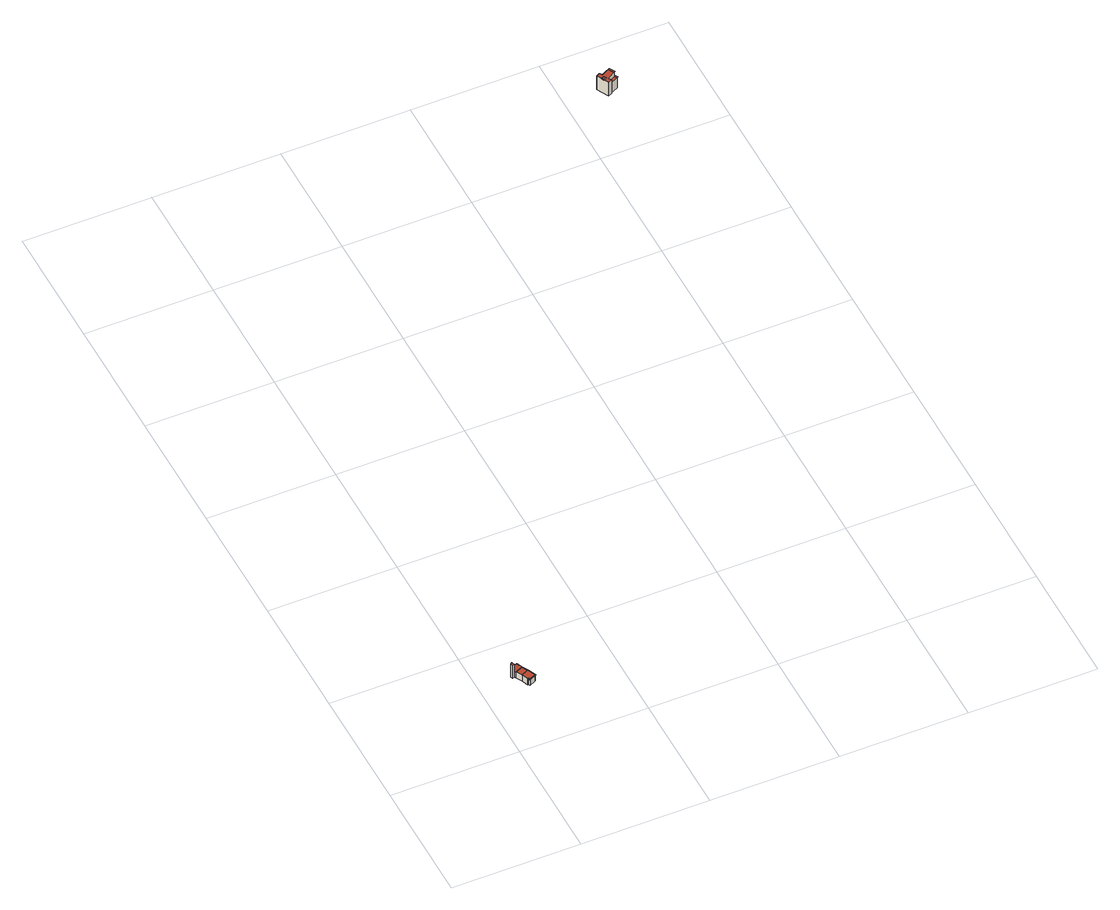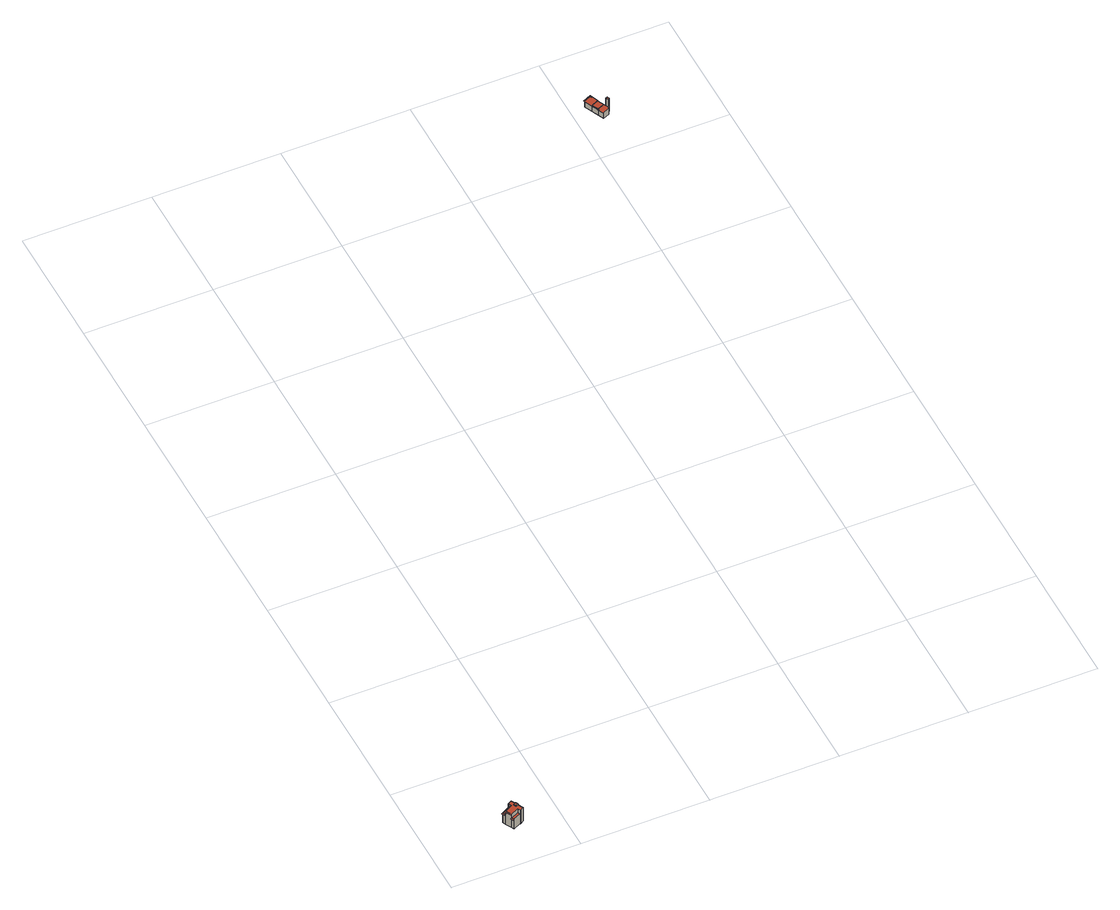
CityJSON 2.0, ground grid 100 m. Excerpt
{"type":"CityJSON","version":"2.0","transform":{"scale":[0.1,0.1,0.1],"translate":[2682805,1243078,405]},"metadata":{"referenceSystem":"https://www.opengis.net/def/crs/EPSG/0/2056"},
"CityObjects":{
"building1":{"type":"Building","attributes":{"class":"BB01","Herkunft":"EE_LB_2007","QualitaetStatus":1,"FileCreationDate":"2012-02-28","Region":10,"GebaeudeStatus":1},"children":["building1-1"]},
"building1-1":{"type":"BuildingPart","attributes":{"Geomtype":1},"parents":["building1"],"geometry":[{"type":"MultiSurface","lod":"2","boundaries":[[[0,1,2,3]],[[2,4,5,6]],[[7,8,9,6]],[[10,11,12,13]],[[14,15,16,17]],[[5,18,19,20,21,22,23,24]],[[9,25,26,6]],[[27,28,29,30,8,31,32,33,34,35,36]],[[27,0,37,38]],[[37,3,9,10]],[[8,30,39,10]],[[30,29,40,39]],[[29,28,41,40]],[[28,27,38,41]],[[42,14,17,43]],[[23,22,15,14,42,44]],[[43,17,16,33]],[[33,16,15,34]],[[1,36,45,4]],[[36,35,46,45]],[[47,21,46,35]],[[21,47,34,22]],[[44,31,24,23]],[[31,7,5,24]]],"semantics":{"surfaces":[{"type":"WallSurface"},{"type":"RoofSurface"},{"type":"GroundSurface"}],"values":[0,0,0,1,1,1,1,2,0,0,0,0,0,0,0,0,0,0,0,0,0,0,0,0]}}]},
"building2":{"type":"Building","attributes":{"class":"BB01","Herkunft":"NF_LB_2011","QualitaetStatus":1,"FileCreationDate":"2012-11-10","Region":10,"GebaeudeStatus":1},"children":["building2-1","building2-2"]},
"building2-1":{"type":"BuildingPart","attributes":{"Geomtype":2},"parents":["building2"],"geometry":[{"type":"MultiSurface","lod":"2","boundaries":[[[48,49,50,51]],[[49,52,53,50]],[[54,48,51,55]],[[52,54,55,53]],[[55,51,50,53]]],"semantics":{"surfaces":[{"type":"WallSurface"},{"type":"RoofSurface"}],"values":[0,0,0,0,1]}}]},
"building2-2":{"type":"BuildingPart","attributes":{"Geomtype":1},"parents":["building2"],"geometry":[{"type":"MultiSurface","lod":"2","boundaries":[[[56,57,58,59,60,61,62,63,64,65]],[[61,60,66,67]],[[60,59,68,66]],[[69,70,71,72]],[[72,71,62,61,73]],[[73,67,74,75]],[[75,74,68,76]],[[59,58,77,76]],[[58,57,78,77]],[[57,56,79,78]],[[56,65,80,79]],[[65,64,81,80]],[[81,82,70,69]],[[62,71,83,63]],[[64,63,83,82]],[[74,84,85,86]],[[78,79,80,69,87,88,75,77]],[[89,90,91,70]]],"semantics":{"surfaces":[{"type":"GroundSurface"},{"type":"WallSurface"},{"type":"RoofSurface"}],"values":[0,1,1,1,1,1,1,1,1,1,1,1,1,1,1,2,2,2]}}]}
},
"vertices":[
[112,101,611],[90,148,611],[90,148,671],[112,101,671],[90,148,668],[34,122,668],[34,122,671],[34,122,611],[57,76,611],[57,76,671],[57,76,674],[85,7,674],[147,35,674],[116,103,674],[24,134,741],[16,155,741],[3,150,741],[11,129,741],[94,150,668],[73,197,668],[14,170,668],[18,163,668],[16,155,668],[22,141,668],[24,142,668],[116,103,671],[94,150,671],[140,39,611],[90,16,611],[84,30,611],[77,27,611],[24,142,611],[9,136,611],[3,150,611],[16,155,611],[19,173,611],[68,195,611],[112,101,674],[140,39,674],[77,27,674],[84,30,674],[90,16,674],[24,134,611],[11,129,611],[22,141,611],[68,195,668],[19,173,668],[18,163,611],
[3315,5573,134],[3305,5592,134],[3305,5592,143],[3315,5573,143],[3286,5582,134],[3286,5582,143],[3296,5562,134],[3296,5562,143],
[3314,5528,0],[3265,5624,0],[3294,5639,0],[3296,5636,0],[3355,5667,0],[3365,5648,0],[3390,5600,0],[3401,5577,0],[3342,5547,0],[3344,5544,0],[3355,5667,98],[3365,5648,98],[3296,5636,98],[3331,5568,134],[3331,5568,98],[3390,5600,98],[3390,5600,134],[3365,5648,134],[3305,5617,98],[3305,5617,134],[3296,5636,134],[3294,5639,134],[3265,5624,134],[3314,5528,134],[3344,5544,134],[3342,5547,134],[3342,5547,98],[3401,5577,98],[3375,5653,98],[3365,5674,98],[3295,5638,98],[3401,5606,134],[3375,5653,134],[3343,5545,98],[3413,5582,98],[3401,5606,98]
]}
